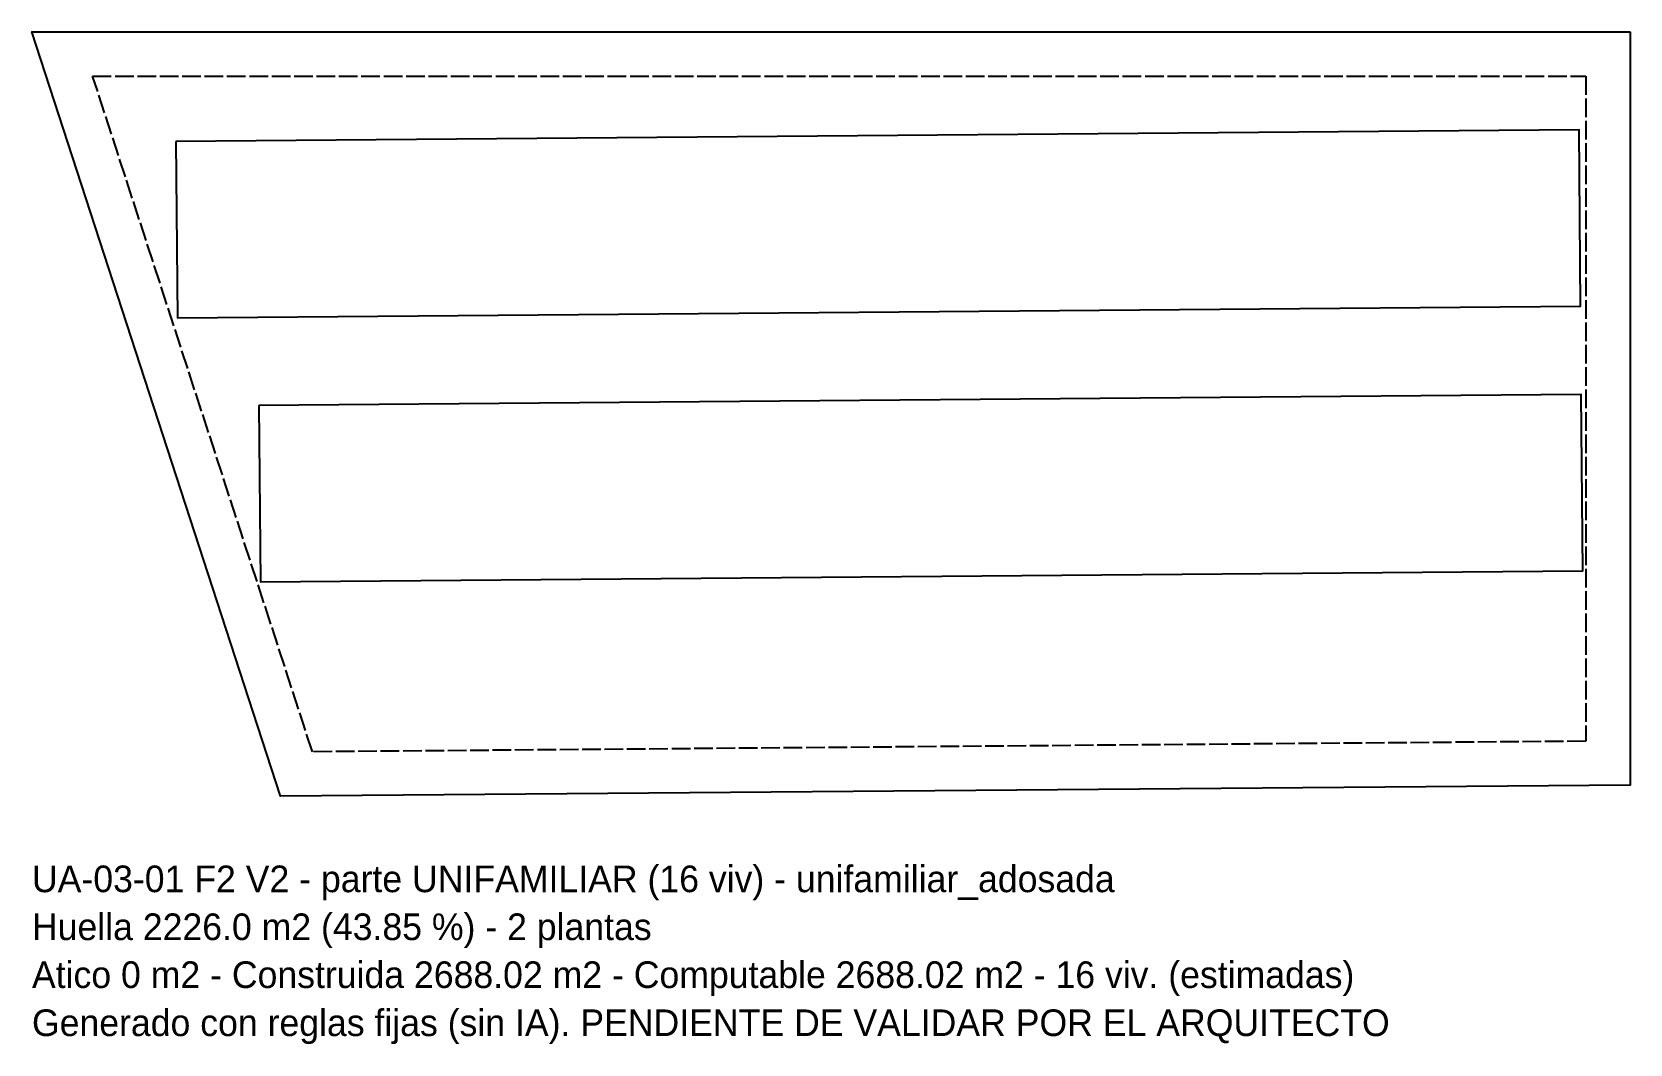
# Model space of a CAD drawing. Header units: metres. Extents: x 414880 to 414989, y 4478764 to 4478833.
import ezdxf

# ---------------------------------------------------------------- set-up
doc = ezdxf.new("R2010")
doc.units = ezdxf.units.M
doc.linetypes.add('DASHED', pattern=[1.524, 1.27, -0.254])
for name, color, linetype in [('HUELLA', 1, 'Continuous'), ('PARCELA', 7, 'Continuous'), ('TEXTO', 2, 'Continuous'), ('VOLUMEN_3D', 5, 'Continuous'), ('ZONA_EDIFICABLE', 3, 'Continuous')]:
    doc.layers.add(name, color=color, linetype=linetype)

msp = doc.modelspace()

# ---------------------------------------------------------------- linework, layer by layer
at = {"layer": 'HUELLA'}
for points in [[(414889.81, 4478825.79), (414889.91, 4478813.79), (414985.41, 4478814.58), (414985.31, 4478826.58), (414889.81, 4478825.79)], [(414895.46, 4478807.83), (414895.56, 4478795.83), (414985.56, 4478796.58), (414985.46, 4478808.58), (414895.46, 4478807.83)]]:
    msp.add_lwpolyline(points, close=True, dxfattribs=at)
at = {"layer": 'PARCELA'}
msp.add_lwpolyline([(414988.78, 4478833.24), (414988.78, 4478782), (414896.93, 4478781.24), (414880.01, 4478833.24)], close=True, dxfattribs=at)
at = {"layer": 'VOLUMEN_3D'}
for points in [[(414889.81, 4478825.79), (414889.91, 4478813.79), (414985.41, 4478814.58), (414985.31, 4478826.58), (414889.81, 4478825.79)], [(414895.46, 4478807.83), (414895.56, 4478795.83), (414985.56, 4478796.58), (414985.46, 4478808.58), (414895.46, 4478807.83)]]:
    msp.add_lwpolyline(points, close=True, dxfattribs=at)
at = {"layer": 'ZONA_EDIFICABLE', "linetype": 'DASHED'}
msp.add_lwpolyline([(414884.14, 4478830.24), (414985.78, 4478830.24), (414985.78, 4478784.98), (414899.1, 4478784.26), (414884.14, 4478830.24)], close=True, dxfattribs=at)

# ---------------------------------------------------------------- texts
at = {"layer": 'TEXTO'}
for s, p in [('UA-03-01 F2 V2 - parte UNIFAMILIAR (16 viv) - unifamiliar_adosada', (414880.01, 4478774.71)), ('Huella 2226.0 m2 (43.85 %) - 2 plantas', (414880.01, 4478771.45)), ('Atico 0 m2 - Construida 2688.02 m2 - Computable 2688.02 m2 - 16 viv. (estimadas)', (414880.01, 4478768.19)), ('Generado con reglas fijas (sin IA). PENDIENTE DE VALIDAR POR EL ARQUITECTO', (414880.01, 4478764.92))]:
    msp.add_text(s, height=1.8128, dxfattribs=at).set_placement(p)

doc.saveas('drawing.dxf')
